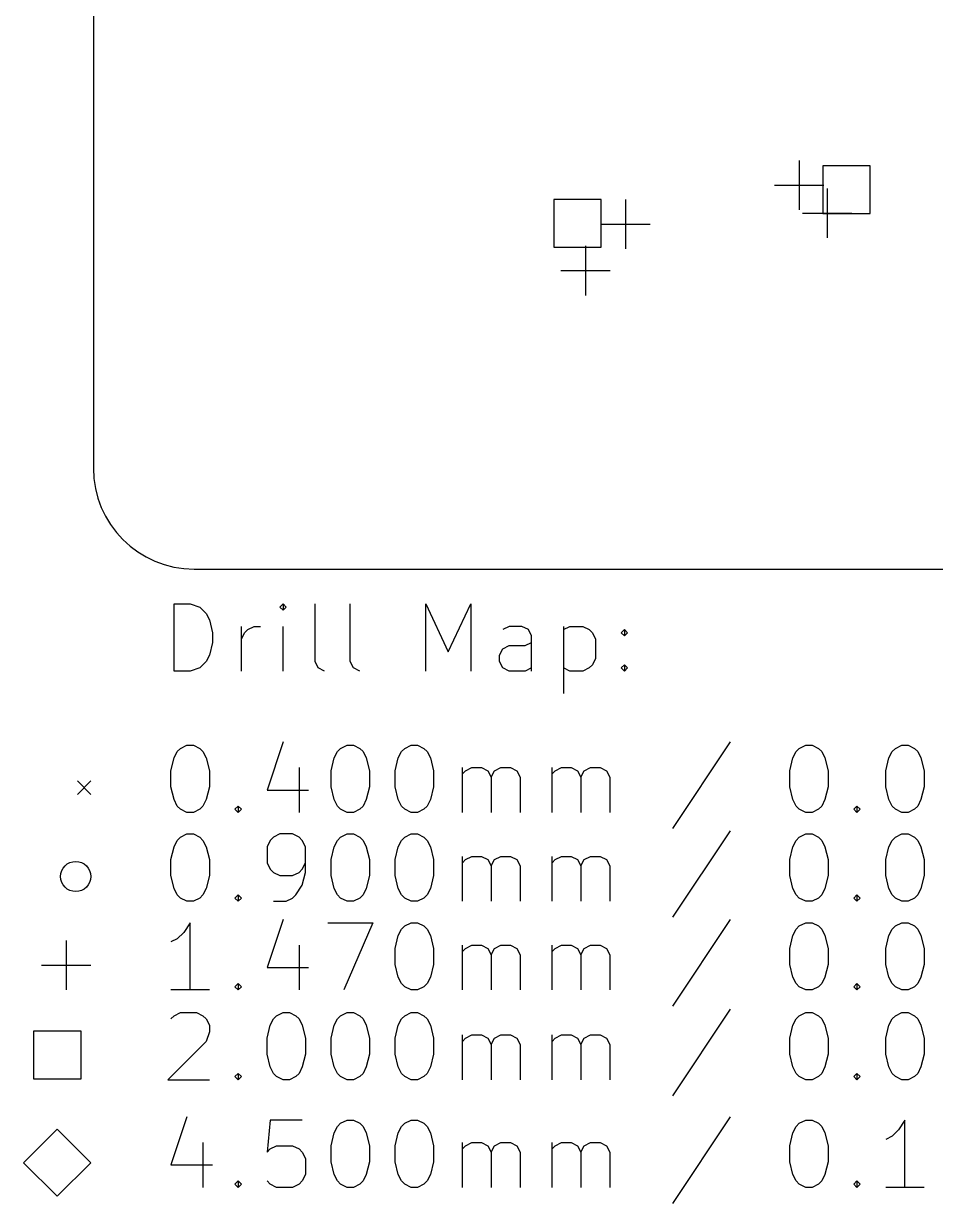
# Model space of a CAD drawing. Extents: x 0 to 17.2, y -5.9 to -0.3.
# Drawn here: x -0.003 to 1.065, y -5.9 to -4.519 of the extents above; entities that cross this region are included whole.
import ezdxf

# ---------------------------------------------------------------- set-up
doc = ezdxf.new("R2010")
doc.units = 0
doc.header["$MEASUREMENT"] = 0
doc.layers.add('BLACK', color=7, linetype='CONTINUOUS')

msp = doc.modelspace()

# ---------------------------------------------------------------- linework, layer by layer
at = {"layer": 'BLACK', "linetype": 'CONTINUOUS'}
for p, q in [((0.07874, -0.433071), (0.07874, -5.03937)), ((0.904921, -4.67913), (0.904921, -4.73701)), ((0.988272, -4.68535), (0.932594, -4.68535)), ((0.932594, -4.68535), (0.932594, -4.74103)), ((0.988272, -4.74103), (0.988272, -4.68535)), ((0.875984, -4.70807), (0.933858, -4.70807)), ((0.937795, -4.71181), (0.937795, -4.76969)), ((0.673312, -4.72472), (0.617633, -4.72472)), ((0.617633, -4.72472), (0.617633, -4.7804)), ((0.673312, -4.7804), (0.673312, -4.72472)), ((0.701575, -4.72461), (0.701575, -4.78248)), ((0.908858, -4.74075), (0.966732, -4.74075)), ((0.932594, -4.74103), (0.988272, -4.74103)), ((0.672638, -4.75354), (0.730512, -4.75354)), ((0.617633, -4.7804), (0.673312, -4.7804)), ((0.654921, -4.77913), (0.654921, -4.83701)), ((0.625984, -4.80807), (0.683858, -4.80807)), ((0.19685, -5.15748), (9.37008, -5.15748)), ((0.173273, -5.27696), (0.173273, -5.19822)), ((0.173273, -5.19822), (0.192021, -5.19822)), ((0.192021, -5.19822), (0.20327, -5.20197)), ((0.20327, -5.20197), (0.210769, -5.20947)), ((0.300757, -5.19822), (0.297008, -5.20197)), ((0.297008, -5.20197), (0.300757, -5.20572)), ((0.304507, -5.20197), (0.300757, -5.19822)), ((0.300757, -5.19822), (0.300757, -5.20572)), ((0.300757, -5.20572), (0.304507, -5.20197)), ((0.338253, -5.26571), (0.338253, -5.19822)), ((0.379498, -5.26571), (0.379498, -5.19822)), ((0.467986, -5.27696), (0.467986, -5.19822)), ((0.467986, -5.19822), (0.494233, -5.25446)), ((0.494233, -5.25446), (0.52048, -5.19822)), ((0.52048, -5.19822), (0.52048, -5.27696)), ((0.210769, -5.20947), (0.214518, -5.21697)), ((0.214518, -5.21697), (0.218268, -5.23196)), ((0.218268, -5.23196), (0.218268, -5.24321)), ((0.252014, -5.27696), (0.252014, -5.22447)), ((0.252014, -5.23946), (0.255763, -5.23196)), ((0.255763, -5.23196), (0.259513, -5.22822)), ((0.259513, -5.22822), (0.267012, -5.22447)), ((0.267012, -5.22447), (0.274511, -5.22447)), ((0.300757, -5.27696), (0.300757, -5.22447)), ((0.565474, -5.22447), (0.557975, -5.22822)), ((0.580472, -5.22447), (0.565474, -5.22447)), ((0.587971, -5.22822), (0.580472, -5.22447)), ((0.591721, -5.23571), (0.587971, -5.22822)), ((0.629216, -5.22447), (0.629216, -5.30321)), ((0.629216, -5.22822), (0.636715, -5.22447)), ((0.636715, -5.22447), (0.651714, -5.22447)), ((0.651714, -5.22447), (0.659213, -5.22822)), ((0.659213, -5.22822), (0.662962, -5.23196)), ((0.662962, -5.23196), (0.666712, -5.23946)), ((0.696708, -5.23196), (0.700457, -5.22822)), ((0.700457, -5.23571), (0.696708, -5.23196)), ((0.700457, -5.22822), (0.704207, -5.23196)), ((0.700457, -5.22822), (0.700457, -5.23571)), ((0.704207, -5.23196), (0.700457, -5.23571)), ((0.218268, -5.24321), (0.214518, -5.25821)), ((0.557975, -5.25071), (0.565474, -5.24696)), ((0.565474, -5.24696), (0.584222, -5.24696)), ((0.584222, -5.24696), (0.591721, -5.24321)), ((0.591721, -5.27696), (0.591721, -5.23571)), ((0.666712, -5.23946), (0.666712, -5.26196)), ((0.214518, -5.25821), (0.210769, -5.26571)), ((0.554226, -5.25821), (0.557975, -5.25071)), ((0.554226, -5.26571), (0.554226, -5.25821)), ((0.666712, -5.26196), (0.662962, -5.26946)), ((0.20327, -5.27321), (0.192021, -5.27696)), ((0.210769, -5.26571), (0.20327, -5.27321)), ((0.342002, -5.27321), (0.338253, -5.26571)), ((0.349501, -5.27696), (0.342002, -5.27321)), ((0.383247, -5.27321), (0.379498, -5.26571)), ((0.390746, -5.27696), (0.383247, -5.27321)), ((0.557975, -5.27321), (0.554226, -5.26571)), ((0.565474, -5.27696), (0.557975, -5.27321)), ((0.591721, -5.27321), (0.584222, -5.27696)), ((0.636715, -5.27696), (0.629216, -5.27321)), ((0.659213, -5.27321), (0.651714, -5.27696)), ((0.662962, -5.26946), (0.659213, -5.27321)), ((0.696708, -5.27321), (0.700457, -5.26946)), ((0.700457, -5.27696), (0.696708, -5.27321)), ((0.700457, -5.26946), (0.704207, -5.27321)), ((0.700457, -5.26946), (0.700457, -5.27696)), ((0.704207, -5.27321), (0.700457, -5.27696)), ((0.192021, -5.27696), (0.173273, -5.27696)), ((0.584222, -5.27696), (0.565474, -5.27696)), ((0.651714, -5.27696), (0.636715, -5.27696)), ((0.173273, -5.37857), (0.177023, -5.37107)), ((0.177023, -5.37107), (0.180772, -5.36732)), ((0.180772, -5.36732), (0.188271, -5.36357)), ((0.188271, -5.36357), (0.195771, -5.36357)), ((0.195771, -5.36357), (0.20327, -5.36732)), ((0.20327, -5.36732), (0.207019, -5.37107)), ((0.207019, -5.37107), (0.210769, -5.37857)), ((0.300757, -5.35982), (0.28201, -5.41607)), ((0.36075, -5.37857), (0.364499, -5.37107)), ((0.364499, -5.37107), (0.368249, -5.36732)), ((0.368249, -5.36732), (0.375748, -5.36357)), ((0.375748, -5.36357), (0.383247, -5.36357)), ((0.383247, -5.36357), (0.390746, -5.36732)), ((0.390746, -5.36732), (0.394496, -5.37107)), ((0.394496, -5.37107), (0.398245, -5.37857)), ((0.435741, -5.37857), (0.43949, -5.37107)), ((0.43949, -5.37107), (0.44324, -5.36732)), ((0.44324, -5.36732), (0.450739, -5.36357)), ((0.450739, -5.36357), (0.458238, -5.36357)), ((0.458238, -5.36357), (0.465737, -5.36732)), ((0.465737, -5.36732), (0.469486, -5.37107)), ((0.469486, -5.37107), (0.473236, -5.37857)), ((0.824192, -5.35982), (0.7567, -5.46106)), ((0.897683, -5.37857), (0.901432, -5.37107)), ((0.901432, -5.37107), (0.905182, -5.36732)), ((0.905182, -5.36732), (0.912681, -5.36357)), ((0.912681, -5.36357), (0.92018, -5.36357)), ((0.92018, -5.36357), (0.927679, -5.36732)), ((0.927679, -5.36732), (0.931429, -5.37107)), ((0.931429, -5.37107), (0.935178, -5.37857)), ((1.01017, -5.37857), (1.01392, -5.37107)), ((1.01392, -5.37107), (1.01767, -5.36732)), ((1.01767, -5.36732), (1.02517, -5.36357)), ((1.02517, -5.36357), (1.03267, -5.36357)), ((1.03267, -5.36357), (1.04017, -5.36732)), ((1.04017, -5.36732), (1.04391, -5.37107)), ((1.04391, -5.37107), (1.04766, -5.37857)), ((0.169524, -5.39357), (0.173273, -5.37857)), ((0.210769, -5.37857), (0.214518, -5.39357)), ((0.357, -5.39357), (0.36075, -5.37857)), ((0.398245, -5.37857), (0.401995, -5.39357)), ((0.431991, -5.39357), (0.435741, -5.37857)), ((0.473236, -5.37857), (0.476985, -5.39357)), ((0.893933, -5.39357), (0.897683, -5.37857)), ((0.935178, -5.37857), (0.938928, -5.39357)), ((1.00642, -5.39357), (1.01017, -5.37857)), ((1.04766, -5.37857), (1.05141, -5.39357)), ((0.169524, -5.41232), (0.169524, -5.39357)), ((0.214518, -5.39357), (0.214518, -5.41232)), ((0.319505, -5.38982), (0.319505, -5.44231)), ((0.357, -5.41232), (0.357, -5.39357)), ((0.401995, -5.39357), (0.401995, -5.41232)), ((0.431991, -5.41232), (0.431991, -5.39357)), ((0.476985, -5.39357), (0.476985, -5.41232)), ((0.510731, -5.44231), (0.510731, -5.38982)), ((0.510731, -5.39732), (0.514481, -5.39357)), ((0.514481, -5.39357), (0.52198, -5.38982)), ((0.52198, -5.38982), (0.533228, -5.38982)), ((0.533228, -5.38982), (0.540727, -5.39357)), ((0.540727, -5.39357), (0.544477, -5.40107)), ((0.544477, -5.40107), (0.548226, -5.39357)), ((0.548226, -5.39357), (0.555726, -5.38982)), ((0.555726, -5.38982), (0.566974, -5.38982)), ((0.566974, -5.38982), (0.574473, -5.39357)), ((0.574473, -5.39357), (0.578223, -5.40107)), ((0.615718, -5.44231), (0.615718, -5.38982)), ((0.615718, -5.39732), (0.619468, -5.39357)), ((0.619468, -5.39357), (0.626967, -5.38982)), ((0.626967, -5.38982), (0.638215, -5.38982)), ((0.638215, -5.38982), (0.645714, -5.39357)), ((0.645714, -5.39357), (0.649464, -5.40107)), ((0.649464, -5.40107), (0.653213, -5.39357)), ((0.653213, -5.39357), (0.660712, -5.38982)), ((0.660712, -5.38982), (0.671961, -5.38982)), ((0.671961, -5.38982), (0.67946, -5.39357)), ((0.67946, -5.39357), (0.68321, -5.40107)), ((0.893933, -5.41232), (0.893933, -5.39357)), ((0.938928, -5.39357), (0.938928, -5.41232)), ((1.00642, -5.41232), (1.00642, -5.39357)), ((1.05141, -5.39357), (1.05141, -5.41232)), ((0.060038, -5.40551), (0.075786, -5.42126)), ((0.075786, -5.40551), (0.060038, -5.42126)), ((0.173273, -5.42732), (0.169524, -5.41232)), ((0.214518, -5.41232), (0.210769, -5.42732)), ((0.36075, -5.42732), (0.357, -5.41232)), ((0.401995, -5.41232), (0.398245, -5.42732)), ((0.435741, -5.42732), (0.431991, -5.41232)), ((0.476985, -5.41232), (0.473236, -5.42732)), ((0.544477, -5.40107), (0.544477, -5.44231)), ((0.578223, -5.40107), (0.578223, -5.44231)), ((0.649464, -5.40107), (0.649464, -5.44231)), ((0.68321, -5.40107), (0.68321, -5.44231)), ((0.897683, -5.42732), (0.893933, -5.41232)), ((0.938928, -5.41232), (0.935178, -5.42732)), ((1.01017, -5.42732), (1.00642, -5.41232)), ((1.05141, -5.41232), (1.04766, -5.42732)), ((0.177023, -5.43481), (0.173273, -5.42732)), ((0.210769, -5.42732), (0.207019, -5.43481)), ((0.28201, -5.41607), (0.330754, -5.41607)), ((0.364499, -5.43481), (0.36075, -5.42732)), ((0.398245, -5.42732), (0.394496, -5.43481)), ((0.43949, -5.43481), (0.435741, -5.42732)), ((0.473236, -5.42732), (0.469486, -5.43481)), ((0.901432, -5.43481), (0.897683, -5.42732)), ((0.935178, -5.42732), (0.931429, -5.43481)), ((1.01392, -5.43481), (1.01017, -5.42732)), ((1.04766, -5.42732), (1.04391, -5.43481)), ((0.180772, -5.43856), (0.177023, -5.43481)), ((0.188271, -5.44231), (0.180772, -5.43856)), ((0.20327, -5.43856), (0.195771, -5.44231)), ((0.207019, -5.43481), (0.20327, -5.43856)), ((0.244514, -5.43856), (0.248264, -5.43481)), ((0.248264, -5.44231), (0.244514, -5.43856)), ((0.248264, -5.43481), (0.252014, -5.43856)), ((0.248264, -5.43481), (0.248264, -5.44231)), ((0.252014, -5.43856), (0.248264, -5.44231)), ((0.368249, -5.43856), (0.364499, -5.43481)), ((0.375748, -5.44231), (0.368249, -5.43856)), ((0.390746, -5.43856), (0.383247, -5.44231)), ((0.394496, -5.43481), (0.390746, -5.43856)), ((0.44324, -5.43856), (0.43949, -5.43481)), ((0.450739, -5.44231), (0.44324, -5.43856)), ((0.465737, -5.43856), (0.458238, -5.44231)), ((0.469486, -5.43481), (0.465737, -5.43856)), ((0.905182, -5.43856), (0.901432, -5.43481)), ((0.912681, -5.44231), (0.905182, -5.43856)), ((0.927679, -5.43856), (0.92018, -5.44231)), ((0.931429, -5.43481), (0.927679, -5.43856)), ((0.968924, -5.43856), (0.972673, -5.43481)), ((0.972673, -5.44231), (0.968924, -5.43856)), ((0.972673, -5.43481), (0.976423, -5.43856)), ((0.972673, -5.43481), (0.972673, -5.44231)), ((0.976423, -5.43856), (0.972673, -5.44231)), ((1.01767, -5.43856), (1.01392, -5.43481)), ((1.02517, -5.44231), (1.01767, -5.43856)), ((1.04017, -5.43856), (1.03267, -5.44231)), ((1.04391, -5.43481), (1.04017, -5.43856)), ((0.195771, -5.44231), (0.188271, -5.44231)), ((0.383247, -5.44231), (0.375748, -5.44231)), ((0.458238, -5.44231), (0.450739, -5.44231)), ((0.92018, -5.44231), (0.912681, -5.44231)), ((1.03267, -5.44231), (1.02517, -5.44231)), ((0.180772, -5.47126), (0.188271, -5.46751)), ((0.188271, -5.46751), (0.195771, -5.46751)), ((0.195771, -5.46751), (0.20327, -5.47126)), ((0.297008, -5.46751), (0.289509, -5.47126)), ((0.312006, -5.46751), (0.297008, -5.46751)), ((0.319505, -5.47126), (0.312006, -5.46751)), ((0.368249, -5.47126), (0.375748, -5.46751)), ((0.375748, -5.46751), (0.383247, -5.46751)), ((0.383247, -5.46751), (0.390746, -5.47126)), ((0.44324, -5.47126), (0.450739, -5.46751)), ((0.450739, -5.46751), (0.458238, -5.46751)), ((0.458238, -5.46751), (0.465737, -5.47126)), ((0.824192, -5.46376), (0.7567, -5.565)), ((0.905182, -5.47126), (0.912681, -5.46751)), ((0.912681, -5.46751), (0.92018, -5.46751)), ((0.92018, -5.46751), (0.927679, -5.47126)), ((1.01767, -5.47126), (1.02517, -5.46751)), ((1.02517, -5.46751), (1.03267, -5.46751)), ((1.03267, -5.46751), (1.04017, -5.47126)), ((0.169524, -5.49751), (0.173273, -5.48251)), ((0.173273, -5.48251), (0.177023, -5.47501)), ((0.177023, -5.47501), (0.180772, -5.47126)), ((0.20327, -5.47126), (0.207019, -5.47501)), ((0.207019, -5.47501), (0.210769, -5.48251)), ((0.210769, -5.48251), (0.214518, -5.49751)), ((0.285759, -5.47501), (0.28201, -5.48251)), ((0.28201, -5.48251), (0.28201, -5.50126)), ((0.289509, -5.47126), (0.285759, -5.47501)), ((0.323255, -5.47501), (0.319505, -5.47126)), ((0.327004, -5.48251), (0.323255, -5.47501)), ((0.327004, -5.5125), (0.327004, -5.48251)), ((0.357, -5.49751), (0.36075, -5.48251)), ((0.36075, -5.48251), (0.364499, -5.47501)), ((0.364499, -5.47501), (0.368249, -5.47126)), ((0.390746, -5.47126), (0.394496, -5.47501)), ((0.394496, -5.47501), (0.398245, -5.48251)), ((0.398245, -5.48251), (0.401995, -5.49751)), ((0.431991, -5.49751), (0.435741, -5.48251)), ((0.435741, -5.48251), (0.43949, -5.47501)), ((0.43949, -5.47501), (0.44324, -5.47126)), ((0.465737, -5.47126), (0.469486, -5.47501)), ((0.469486, -5.47501), (0.473236, -5.48251)), ((0.473236, -5.48251), (0.476985, -5.49751)), ((0.893933, -5.49751), (0.897683, -5.48251)), ((0.897683, -5.48251), (0.901432, -5.47501)), ((0.901432, -5.47501), (0.905182, -5.47126)), ((0.927679, -5.47126), (0.931429, -5.47501)), ((0.931429, -5.47501), (0.935178, -5.48251)), ((0.935178, -5.48251), (0.938928, -5.49751)), ((1.00642, -5.49751), (1.01017, -5.48251)), ((1.01017, -5.48251), (1.01392, -5.47501)), ((1.01392, -5.47501), (1.01767, -5.47126)), ((1.04017, -5.47126), (1.04391, -5.47501)), ((1.04391, -5.47501), (1.04766, -5.48251)), ((1.04766, -5.48251), (1.05141, -5.49751)), ((0.510731, -5.54625), (0.510731, -5.49376)), ((0.514481, -5.49751), (0.52198, -5.49376)), ((0.52198, -5.49376), (0.533228, -5.49376)), ((0.533228, -5.49376), (0.540727, -5.49751)), ((0.548226, -5.49751), (0.555726, -5.49376)), ((0.555726, -5.49376), (0.566974, -5.49376)), ((0.566974, -5.49376), (0.574473, -5.49751)), ((0.615718, -5.54625), (0.615718, -5.49376)), ((0.619468, -5.49751), (0.626967, -5.49376)), ((0.626967, -5.49376), (0.638215, -5.49376)), ((0.638215, -5.49376), (0.645714, -5.49751)), ((0.653213, -5.49751), (0.660712, -5.49376)), ((0.660712, -5.49376), (0.671961, -5.49376)), ((0.671961, -5.49376), (0.67946, -5.49751)), ((0.169524, -5.51625), (0.169524, -5.49751)), ((0.214518, -5.49751), (0.214518, -5.51625)), ((0.28201, -5.50126), (0.285759, -5.50876)), ((0.285759, -5.50876), (0.289509, -5.5125)), ((0.319505, -5.5125), (0.323255, -5.50876)), ((0.323255, -5.50876), (0.327004, -5.50126)), ((0.357, -5.51625), (0.357, -5.49751)), ((0.401995, -5.49751), (0.401995, -5.51625)), ((0.431991, -5.51625), (0.431991, -5.49751)), ((0.476985, -5.49751), (0.476985, -5.51625)), ((0.510731, -5.50126), (0.514481, -5.49751)), ((0.540727, -5.49751), (0.544477, -5.50501)), ((0.544477, -5.50501), (0.548226, -5.49751)), ((0.544477, -5.50501), (0.544477, -5.54625)), ((0.574473, -5.49751), (0.578223, -5.50501)), ((0.578223, -5.50501), (0.578223, -5.54625)), ((0.615718, -5.50126), (0.619468, -5.49751)), ((0.645714, -5.49751), (0.649464, -5.50501)), ((0.649464, -5.50501), (0.653213, -5.49751)), ((0.649464, -5.50501), (0.649464, -5.54625)), ((0.67946, -5.49751), (0.68321, -5.50501)), ((0.68321, -5.50501), (0.68321, -5.54625)), ((0.893933, -5.51625), (0.893933, -5.49751)), ((0.938928, -5.49751), (0.938928, -5.51625)), ((1.00642, -5.51625), (1.00642, -5.49751)), ((1.05141, -5.49751), (1.05141, -5.51625)), ((0.173273, -5.53125), (0.169524, -5.51625)), ((0.214518, -5.51625), (0.210769, -5.53125)), ((0.289509, -5.5125), (0.297008, -5.51625)), ((0.297008, -5.51625), (0.312006, -5.51625)), ((0.312006, -5.51625), (0.319505, -5.5125)), ((0.323255, -5.5275), (0.327004, -5.5125)), ((0.36075, -5.53125), (0.357, -5.51625)), ((0.401995, -5.51625), (0.398245, -5.53125)), ((0.435741, -5.53125), (0.431991, -5.51625)), ((0.476985, -5.51625), (0.473236, -5.53125)), ((0.897683, -5.53125), (0.893933, -5.51625)), ((0.938928, -5.51625), (0.935178, -5.53125)), ((1.01017, -5.53125), (1.00642, -5.51625)), ((1.05141, -5.51625), (1.04766, -5.53125)), ((0.177023, -5.53875), (0.173273, -5.53125)), ((0.210769, -5.53125), (0.207019, -5.53875)), ((0.315756, -5.53875), (0.323255, -5.5275)), ((0.364499, -5.53875), (0.36075, -5.53125)), ((0.398245, -5.53125), (0.394496, -5.53875)), ((0.43949, -5.53875), (0.435741, -5.53125)), ((0.473236, -5.53125), (0.469486, -5.53875)), ((0.901432, -5.53875), (0.897683, -5.53125)), ((0.935178, -5.53125), (0.931429, -5.53875)), ((1.01392, -5.53875), (1.01017, -5.53125)), ((1.04766, -5.53125), (1.04391, -5.53875)), ((0.180772, -5.5425), (0.177023, -5.53875)), ((0.188271, -5.54625), (0.180772, -5.5425)), ((0.195771, -5.54625), (0.188271, -5.54625)), ((0.20327, -5.5425), (0.195771, -5.54625)), ((0.207019, -5.53875), (0.20327, -5.5425)), ((0.244514, -5.5425), (0.248264, -5.53875)), ((0.248264, -5.54625), (0.244514, -5.5425)), ((0.248264, -5.53875), (0.252014, -5.5425)), ((0.248264, -5.53875), (0.248264, -5.54625)), ((0.252014, -5.5425), (0.248264, -5.54625)), ((0.289509, -5.54625), (0.304507, -5.54625)), ((0.304507, -5.54625), (0.312006, -5.5425)), ((0.312006, -5.5425), (0.315756, -5.53875)), ((0.368249, -5.5425), (0.364499, -5.53875)), ((0.375748, -5.54625), (0.368249, -5.5425)), ((0.383247, -5.54625), (0.375748, -5.54625)), ((0.390746, -5.5425), (0.383247, -5.54625)), ((0.394496, -5.53875), (0.390746, -5.5425)), ((0.44324, -5.5425), (0.43949, -5.53875)), ((0.450739, -5.54625), (0.44324, -5.5425)), ((0.458238, -5.54625), (0.450739, -5.54625)), ((0.465737, -5.5425), (0.458238, -5.54625)), ((0.469486, -5.53875), (0.465737, -5.5425)), ((0.905182, -5.5425), (0.901432, -5.53875)), ((0.912681, -5.54625), (0.905182, -5.5425)), ((0.92018, -5.54625), (0.912681, -5.54625)), ((0.927679, -5.5425), (0.92018, -5.54625)), ((0.931429, -5.53875), (0.927679, -5.5425)), ((0.968924, -5.5425), (0.972673, -5.53875)), ((0.972673, -5.54625), (0.968924, -5.5425)), ((0.972673, -5.53875), (0.976423, -5.5425)), ((0.972673, -5.53875), (0.972673, -5.54625)), ((0.976423, -5.5425), (0.972673, -5.54625)), ((1.01767, -5.5425), (1.01392, -5.53875)), ((1.02517, -5.54625), (1.01767, -5.5425)), ((1.03267, -5.54625), (1.02517, -5.54625)), ((1.04017, -5.5425), (1.03267, -5.54625)), ((1.04391, -5.53875), (1.04017, -5.5425)), ((0.192021, -5.57145), (0.184522, -5.5827)), ((0.192021, -5.65019), (0.192021, -5.57145)), ((0.300757, -5.5677), (0.28201, -5.62394)), ((0.353251, -5.57145), (0.405744, -5.57145)), ((0.405744, -5.57145), (0.371999, -5.65019)), ((0.435741, -5.58645), (0.43949, -5.57895)), ((0.43949, -5.57895), (0.44324, -5.5752)), ((0.44324, -5.5752), (0.450739, -5.57145)), ((0.450739, -5.57145), (0.458238, -5.57145)), ((0.458238, -5.57145), (0.465737, -5.5752)), ((0.465737, -5.5752), (0.469486, -5.57895)), ((0.469486, -5.57895), (0.473236, -5.58645)), ((0.824192, -5.5677), (0.7567, -5.66894)), ((0.897683, -5.58645), (0.901432, -5.57895)), ((0.901432, -5.57895), (0.905182, -5.5752)), ((0.905182, -5.5752), (0.912681, -5.57145)), ((0.912681, -5.57145), (0.92018, -5.57145)), ((0.92018, -5.57145), (0.927679, -5.5752)), ((0.927679, -5.5752), (0.931429, -5.57895)), ((0.931429, -5.57895), (0.935178, -5.58645)), ((1.01017, -5.58645), (1.01392, -5.57895)), ((1.01392, -5.57895), (1.01767, -5.5752)), ((1.01767, -5.5752), (1.02517, -5.57145)), ((1.02517, -5.57145), (1.03267, -5.57145)), ((1.03267, -5.57145), (1.04017, -5.5752)), ((1.04017, -5.5752), (1.04391, -5.57895)), ((1.04391, -5.57895), (1.04766, -5.58645)), ((0.046849, -5.59232), (0.046849, -5.6502)), ((0.177023, -5.59019), (0.169524, -5.59394)), ((0.184522, -5.5827), (0.177023, -5.59019)), ((0.431991, -5.60144), (0.435741, -5.58645)), ((0.473236, -5.58645), (0.476985, -5.60144)), ((0.893933, -5.60144), (0.897683, -5.58645)), ((0.935178, -5.58645), (0.938928, -5.60144)), ((1.00642, -5.60144), (1.01017, -5.58645)), ((1.04766, -5.58645), (1.05141, -5.60144)), ((0.319505, -5.59769), (0.319505, -5.65019)), ((0.431991, -5.62019), (0.431991, -5.60144)), ((0.476985, -5.60144), (0.476985, -5.62019)), ((0.510731, -5.65019), (0.510731, -5.59769)), ((0.510731, -5.60519), (0.514481, -5.60144)), ((0.514481, -5.60144), (0.52198, -5.59769)), ((0.52198, -5.59769), (0.533228, -5.59769)), ((0.533228, -5.59769), (0.540727, -5.60144)), ((0.540727, -5.60144), (0.544477, -5.60894)), ((0.544477, -5.60894), (0.548226, -5.60144)), ((0.548226, -5.60144), (0.555726, -5.59769)), ((0.555726, -5.59769), (0.566974, -5.59769)), ((0.566974, -5.59769), (0.574473, -5.60144)), ((0.574473, -5.60144), (0.578223, -5.60894)), ((0.615718, -5.65019), (0.615718, -5.59769)), ((0.615718, -5.60519), (0.619468, -5.60144)), ((0.619468, -5.60144), (0.626967, -5.59769)), ((0.626967, -5.59769), (0.638215, -5.59769)), ((0.638215, -5.59769), (0.645714, -5.60144)), ((0.645714, -5.60144), (0.649464, -5.60894)), ((0.649464, -5.60894), (0.653213, -5.60144)), ((0.653213, -5.60144), (0.660712, -5.59769)), ((0.660712, -5.59769), (0.671961, -5.59769)), ((0.671961, -5.59769), (0.67946, -5.60144)), ((0.67946, -5.60144), (0.68321, -5.60894)), ((0.893933, -5.62019), (0.893933, -5.60144)), ((0.938928, -5.60144), (0.938928, -5.62019)), ((1.00642, -5.62019), (1.00642, -5.60144)), ((1.05141, -5.60144), (1.05141, -5.62019)), ((0.017912, -5.62126), (0.075786, -5.62126)), ((0.435741, -5.63519), (0.431991, -5.62019)), ((0.476985, -5.62019), (0.473236, -5.63519)), ((0.544477, -5.60894), (0.544477, -5.65019)), ((0.578223, -5.60894), (0.578223, -5.65019)), ((0.649464, -5.60894), (0.649464, -5.65019)), ((0.68321, -5.60894), (0.68321, -5.65019)), ((0.897683, -5.63519), (0.893933, -5.62019)), ((0.938928, -5.62019), (0.935178, -5.63519)), ((1.01017, -5.63519), (1.00642, -5.62019)), ((1.05141, -5.62019), (1.04766, -5.63519)), ((0.28201, -5.62394), (0.330754, -5.62394)), ((0.43949, -5.64269), (0.435741, -5.63519)), ((0.473236, -5.63519), (0.469486, -5.64269)), ((0.901432, -5.64269), (0.897683, -5.63519)), ((0.935178, -5.63519), (0.931429, -5.64269)), ((1.01392, -5.64269), (1.01017, -5.63519)), ((1.04766, -5.63519), (1.04391, -5.64269)), ((0.244514, -5.64644), (0.248264, -5.64269)), ((0.248264, -5.65019), (0.244514, -5.64644)), ((0.248264, -5.64269), (0.252014, -5.64644)), ((0.248264, -5.64269), (0.248264, -5.65019)), ((0.252014, -5.64644), (0.248264, -5.65019)), ((0.44324, -5.64644), (0.43949, -5.64269)), ((0.450739, -5.65019), (0.44324, -5.64644)), ((0.465737, -5.64644), (0.458238, -5.65019)), ((0.469486, -5.64269), (0.465737, -5.64644)), ((0.905182, -5.64644), (0.901432, -5.64269)), ((0.912681, -5.65019), (0.905182, -5.64644)), ((0.927679, -5.64644), (0.92018, -5.65019)), ((0.931429, -5.64269), (0.927679, -5.64644)), ((0.968924, -5.64644), (0.972673, -5.64269)), ((0.972673, -5.65019), (0.968924, -5.64644)), ((0.972673, -5.64269), (0.976423, -5.64644)), ((0.972673, -5.64269), (0.972673, -5.65019)), ((0.976423, -5.64644), (0.972673, -5.65019)), ((1.01767, -5.64644), (1.01392, -5.64269)), ((1.02517, -5.65019), (1.01767, -5.64644)), ((1.04017, -5.64644), (1.03267, -5.65019)), ((1.04391, -5.64269), (1.04017, -5.64644)), ((0.214518, -5.65019), (0.169524, -5.65019)), ((0.458238, -5.65019), (0.450739, -5.65019)), ((0.92018, -5.65019), (0.912681, -5.65019)), ((1.03267, -5.65019), (1.02517, -5.65019)), ((0.173273, -5.68031), (0.180772, -5.67657)), ((0.180772, -5.67657), (0.19952, -5.67657)), ((0.19952, -5.67657), (0.207019, -5.68031)), ((0.293258, -5.68031), (0.300757, -5.67657)), ((0.300757, -5.67657), (0.308256, -5.67657)), ((0.308256, -5.67657), (0.315756, -5.68031)), ((0.368249, -5.68031), (0.375748, -5.67657)), ((0.375748, -5.67657), (0.383247, -5.67657)), ((0.383247, -5.67657), (0.390746, -5.68031)), ((0.44324, -5.68031), (0.450739, -5.67657)), ((0.450739, -5.67657), (0.458238, -5.67657)), ((0.458238, -5.67657), (0.465737, -5.68031)), ((0.824192, -5.67282), (0.7567, -5.77405)), ((0.905182, -5.68031), (0.912681, -5.67657)), ((0.912681, -5.67657), (0.92018, -5.67657)), ((0.92018, -5.67657), (0.927679, -5.68031)), ((1.01767, -5.68031), (1.02517, -5.67657)), ((1.02517, -5.67657), (1.03267, -5.67657)), ((1.03267, -5.67657), (1.04017, -5.68031)), ((0.169524, -5.68406), (0.173273, -5.68031)), ((0.207019, -5.68031), (0.210769, -5.68406)), ((0.210769, -5.68406), (0.214518, -5.69156)), ((0.285759, -5.69156), (0.289509, -5.68406)), ((0.289509, -5.68406), (0.293258, -5.68031)), ((0.315756, -5.68031), (0.319505, -5.68406)), ((0.319505, -5.68406), (0.323255, -5.69156)), ((0.36075, -5.69156), (0.364499, -5.68406)), ((0.364499, -5.68406), (0.368249, -5.68031)), ((0.390746, -5.68031), (0.394496, -5.68406)), ((0.394496, -5.68406), (0.398245, -5.69156)), ((0.435741, -5.69156), (0.43949, -5.68406)), ((0.43949, -5.68406), (0.44324, -5.68031)), ((0.465737, -5.68031), (0.469486, -5.68406)), ((0.469486, -5.68406), (0.473236, -5.69156)), ((0.897683, -5.69156), (0.901432, -5.68406)), ((0.901432, -5.68406), (0.905182, -5.68031)), ((0.927679, -5.68031), (0.931429, -5.68406)), ((0.931429, -5.68406), (0.935178, -5.69156)), ((1.01017, -5.69156), (1.01392, -5.68406)), ((1.01392, -5.68406), (1.01767, -5.68031)), ((1.04017, -5.68031), (1.04391, -5.68406)), ((1.04391, -5.68406), (1.04766, -5.69156)), ((0.064255, -5.69854), (0.008576, -5.69854)), ((0.008576, -5.69854), (0.008576, -5.75422)), ((0.064255, -5.75422), (0.064255, -5.69854)), ((0.214518, -5.69906), (0.210769, -5.71031)), ((0.214518, -5.69156), (0.214518, -5.69906)), ((0.28201, -5.70656), (0.285759, -5.69156)), ((0.323255, -5.69156), (0.327004, -5.70656)), ((0.357, -5.70656), (0.36075, -5.69156)), ((0.398245, -5.69156), (0.401995, -5.70656)), ((0.431991, -5.70656), (0.435741, -5.69156)), ((0.473236, -5.69156), (0.476985, -5.70656)), ((0.510731, -5.75531), (0.510731, -5.70281)), ((0.514481, -5.70656), (0.52198, -5.70281)), ((0.52198, -5.70281), (0.533228, -5.70281)), ((0.533228, -5.70281), (0.540727, -5.70656)), ((0.548226, -5.70656), (0.555726, -5.70281)), ((0.555726, -5.70281), (0.566974, -5.70281)), ((0.566974, -5.70281), (0.574473, -5.70656)), ((0.615718, -5.75531), (0.615718, -5.70281)), ((0.619468, -5.70656), (0.626967, -5.70281)), ((0.626967, -5.70281), (0.638215, -5.70281)), ((0.638215, -5.70281), (0.645714, -5.70656)), ((0.653213, -5.70656), (0.660712, -5.70281)), ((0.660712, -5.70281), (0.671961, -5.70281)), ((0.671961, -5.70281), (0.67946, -5.70656)), ((0.893933, -5.70656), (0.897683, -5.69156)), ((0.935178, -5.69156), (0.938928, -5.70656)), ((1.00642, -5.70656), (1.01017, -5.69156)), ((1.04766, -5.69156), (1.05141, -5.70656)), ((0.210769, -5.71031), (0.165774, -5.75531)), ((0.28201, -5.72531), (0.28201, -5.70656)), ((0.327004, -5.70656), (0.327004, -5.72531)), ((0.357, -5.72531), (0.357, -5.70656)), ((0.401995, -5.70656), (0.401995, -5.72531)), ((0.431991, -5.72531), (0.431991, -5.70656)), ((0.476985, -5.70656), (0.476985, -5.72531)), ((0.510731, -5.71031), (0.514481, -5.70656)), ((0.540727, -5.70656), (0.544477, -5.71406)), ((0.544477, -5.71406), (0.548226, -5.70656)), ((0.544477, -5.71406), (0.544477, -5.75531)), ((0.574473, -5.70656), (0.578223, -5.71406)), ((0.578223, -5.71406), (0.578223, -5.75531)), ((0.615718, -5.71031), (0.619468, -5.70656)), ((0.645714, -5.70656), (0.649464, -5.71406)), ((0.649464, -5.71406), (0.653213, -5.70656)), ((0.649464, -5.71406), (0.649464, -5.75531)), ((0.67946, -5.70656), (0.68321, -5.71406)), ((0.68321, -5.71406), (0.68321, -5.75531)), ((0.893933, -5.72531), (0.893933, -5.70656)), ((0.938928, -5.70656), (0.938928, -5.72531)), ((1.00642, -5.72531), (1.00642, -5.70656)), ((1.05141, -5.70656), (1.05141, -5.72531)), ((0.285759, -5.74031), (0.28201, -5.72531)), ((0.327004, -5.72531), (0.323255, -5.74031)), ((0.36075, -5.74031), (0.357, -5.72531)), ((0.401995, -5.72531), (0.398245, -5.74031)), ((0.435741, -5.74031), (0.431991, -5.72531)), ((0.476985, -5.72531), (0.473236, -5.74031)), ((0.897683, -5.74031), (0.893933, -5.72531)), ((0.938928, -5.72531), (0.935178, -5.74031)), ((1.01017, -5.74031), (1.00642, -5.72531)), ((1.05141, -5.72531), (1.04766, -5.74031)), ((0.289509, -5.74781), (0.285759, -5.74031)), ((0.323255, -5.74031), (0.319505, -5.74781)), ((0.364499, -5.74781), (0.36075, -5.74031)), ((0.398245, -5.74031), (0.394496, -5.74781)), ((0.43949, -5.74781), (0.435741, -5.74031)), ((0.473236, -5.74031), (0.469486, -5.74781)), ((0.901432, -5.74781), (0.897683, -5.74031)), ((0.935178, -5.74031), (0.931429, -5.74781)), ((1.01392, -5.74781), (1.01017, -5.74031)), ((1.04766, -5.74031), (1.04391, -5.74781)), ((0.008576, -5.75422), (0.064255, -5.75422)), ((0.165774, -5.75531), (0.214518, -5.75531)), ((0.244514, -5.75156), (0.248264, -5.74781)), ((0.248264, -5.75531), (0.244514, -5.75156)), ((0.248264, -5.74781), (0.252014, -5.75156)), ((0.248264, -5.74781), (0.248264, -5.75531)), ((0.252014, -5.75156), (0.248264, -5.75531)), ((0.293258, -5.75156), (0.289509, -5.74781)), ((0.300757, -5.75531), (0.293258, -5.75156)), ((0.308256, -5.75531), (0.300757, -5.75531)), ((0.315756, -5.75156), (0.308256, -5.75531)), ((0.319505, -5.74781), (0.315756, -5.75156)), ((0.368249, -5.75156), (0.364499, -5.74781)), ((0.375748, -5.75531), (0.368249, -5.75156)), ((0.383247, -5.75531), (0.375748, -5.75531)), ((0.390746, -5.75156), (0.383247, -5.75531)), ((0.394496, -5.74781), (0.390746, -5.75156)), ((0.44324, -5.75156), (0.43949, -5.74781)), ((0.450739, -5.75531), (0.44324, -5.75156)), ((0.458238, -5.75531), (0.450739, -5.75531)), ((0.465737, -5.75156), (0.458238, -5.75531)), ((0.469486, -5.74781), (0.465737, -5.75156)), ((0.905182, -5.75156), (0.901432, -5.74781)), ((0.912681, -5.75531), (0.905182, -5.75156)), ((0.92018, -5.75531), (0.912681, -5.75531)), ((0.927679, -5.75156), (0.92018, -5.75531)), ((0.931429, -5.74781), (0.927679, -5.75156)), ((0.968924, -5.75156), (0.972673, -5.74781)), ((0.972673, -5.75531), (0.968924, -5.75156)), ((0.972673, -5.74781), (0.976423, -5.75156)), ((0.972673, -5.74781), (0.972673, -5.75531)), ((0.976423, -5.75156), (0.972673, -5.75531)), ((1.01767, -5.75156), (1.01392, -5.74781)), ((1.02517, -5.75531), (1.01767, -5.75156)), ((1.03267, -5.75531), (1.02517, -5.75531)), ((1.04017, -5.75156), (1.03267, -5.75531)), ((1.04391, -5.74781), (1.04017, -5.75156)), ((0.188271, -5.7988), (0.169524, -5.85504)), ((0.824192, -5.7988), (0.7567, -5.90004)), ((0.036416, -5.81299), (-0.002955, -5.85236)), ((0.075786, -5.85236), (0.036416, -5.81299)), ((0.285759, -5.80255), (0.28201, -5.84004)), ((0.323255, -5.80255), (0.285759, -5.80255)), ((0.36075, -5.81755), (0.364499, -5.81005)), ((0.364499, -5.81005), (0.368249, -5.8063)), ((0.368249, -5.8063), (0.375748, -5.80255)), ((0.375748, -5.80255), (0.383247, -5.80255)), ((0.383247, -5.80255), (0.390746, -5.8063)), ((0.390746, -5.8063), (0.394496, -5.81005)), ((0.394496, -5.81005), (0.398245, -5.81755)), ((0.435741, -5.81755), (0.43949, -5.81005)), ((0.43949, -5.81005), (0.44324, -5.8063)), ((0.44324, -5.8063), (0.450739, -5.80255)), ((0.450739, -5.80255), (0.458238, -5.80255)), ((0.458238, -5.80255), (0.465737, -5.8063)), ((0.465737, -5.8063), (0.469486, -5.81005)), ((0.469486, -5.81005), (0.473236, -5.81755)), ((0.897683, -5.81755), (0.901432, -5.81005)), ((0.901432, -5.81005), (0.905182, -5.8063)), ((0.905182, -5.8063), (0.912681, -5.80255)), ((0.912681, -5.80255), (0.92018, -5.80255)), ((0.92018, -5.80255), (0.927679, -5.8063)), ((0.927679, -5.8063), (0.931429, -5.81005)), ((0.931429, -5.81005), (0.935178, -5.81755)), ((1.02142, -5.8138), (1.01392, -5.8213)), ((1.02892, -5.80255), (1.02142, -5.8138)), ((1.02892, -5.88129), (1.02892, -5.80255)), ((0.357, -5.83255), (0.36075, -5.81755)), ((0.398245, -5.81755), (0.401995, -5.83255)), ((0.431991, -5.83255), (0.435741, -5.81755)), ((0.473236, -5.81755), (0.476985, -5.83255)), ((0.893933, -5.83255), (0.897683, -5.81755)), ((0.935178, -5.81755), (0.938928, -5.83255)), ((1.01392, -5.8213), (1.00642, -5.82505)), ((0.207019, -5.8288), (0.207019, -5.88129)), ((0.28201, -5.84004), (0.285759, -5.8363)), ((0.285759, -5.8363), (0.293258, -5.83255)), ((0.293258, -5.83255), (0.312006, -5.83255)), ((0.312006, -5.83255), (0.319505, -5.8363)), ((0.319505, -5.8363), (0.323255, -5.84004)), ((0.323255, -5.84004), (0.327004, -5.84754)), ((0.357, -5.85129), (0.357, -5.83255)), ((0.401995, -5.83255), (0.401995, -5.85129)), ((0.431991, -5.85129), (0.431991, -5.83255)), ((0.476985, -5.83255), (0.476985, -5.85129)), ((0.510731, -5.88129), (0.510731, -5.8288)), ((0.510731, -5.8363), (0.514481, -5.83255)), ((0.514481, -5.83255), (0.52198, -5.8288)), ((0.52198, -5.8288), (0.533228, -5.8288)), ((0.533228, -5.8288), (0.540727, -5.83255)), ((0.540727, -5.83255), (0.544477, -5.84004)), ((0.544477, -5.84004), (0.548226, -5.83255)), ((0.544477, -5.84004), (0.544477, -5.88129)), ((0.548226, -5.83255), (0.555726, -5.8288)), ((0.555726, -5.8288), (0.566974, -5.8288)), ((0.566974, -5.8288), (0.574473, -5.83255)), ((0.574473, -5.83255), (0.578223, -5.84004)), ((0.578223, -5.84004), (0.578223, -5.88129)), ((0.615718, -5.88129), (0.615718, -5.8288)), ((0.615718, -5.8363), (0.619468, -5.83255)), ((0.619468, -5.83255), (0.626967, -5.8288)), ((0.626967, -5.8288), (0.638215, -5.8288)), ((0.638215, -5.8288), (0.645714, -5.83255)), ((0.645714, -5.83255), (0.649464, -5.84004)), ((0.649464, -5.84004), (0.653213, -5.83255)), ((0.649464, -5.84004), (0.649464, -5.88129)), ((0.653213, -5.83255), (0.660712, -5.8288)), ((0.660712, -5.8288), (0.671961, -5.8288)), ((0.671961, -5.8288), (0.67946, -5.83255)), ((0.67946, -5.83255), (0.68321, -5.84004)), ((0.68321, -5.84004), (0.68321, -5.88129)), ((0.893933, -5.85129), (0.893933, -5.83255)), ((0.938928, -5.83255), (0.938928, -5.85129)), ((-0.002955, -5.85236), (0.036416, -5.89173)), ((0.036416, -5.89173), (0.075786, -5.85236)), ((0.169524, -5.85504), (0.218268, -5.85504)), ((0.327004, -5.84754), (0.327004, -5.86629)), ((0.36075, -5.86629), (0.357, -5.85129)), ((0.401995, -5.85129), (0.398245, -5.86629)), ((0.435741, -5.86629), (0.431991, -5.85129)), ((0.476985, -5.85129), (0.473236, -5.86629)), ((0.897683, -5.86629), (0.893933, -5.85129)), ((0.938928, -5.85129), (0.935178, -5.86629)), ((0.327004, -5.86629), (0.323255, -5.87379)), ((0.364499, -5.87379), (0.36075, -5.86629)), ((0.398245, -5.86629), (0.394496, -5.87379)), ((0.43949, -5.87379), (0.435741, -5.86629)), ((0.473236, -5.86629), (0.469486, -5.87379)), ((0.901432, -5.87379), (0.897683, -5.86629)), ((0.935178, -5.86629), (0.931429, -5.87379)), ((0.244514, -5.87754), (0.248264, -5.87379)), ((0.248264, -5.88129), (0.244514, -5.87754)), ((0.248264, -5.87379), (0.252014, -5.87754)), ((0.248264, -5.87379), (0.248264, -5.88129)), ((0.252014, -5.87754), (0.248264, -5.88129)), ((0.285759, -5.87754), (0.28201, -5.87379)), ((0.293258, -5.88129), (0.285759, -5.87754)), ((0.312006, -5.88129), (0.293258, -5.88129)), ((0.319505, -5.87754), (0.312006, -5.88129)), ((0.323255, -5.87379), (0.319505, -5.87754)), ((0.368249, -5.87754), (0.364499, -5.87379)), ((0.375748, -5.88129), (0.368249, -5.87754)), ((0.383247, -5.88129), (0.375748, -5.88129)), ((0.390746, -5.87754), (0.383247, -5.88129)), ((0.394496, -5.87379), (0.390746, -5.87754)), ((0.44324, -5.87754), (0.43949, -5.87379)), ((0.450739, -5.88129), (0.44324, -5.87754)), ((0.458238, -5.88129), (0.450739, -5.88129)), ((0.465737, -5.87754), (0.458238, -5.88129)), ((0.469486, -5.87379), (0.465737, -5.87754)), ((0.905182, -5.87754), (0.901432, -5.87379)), ((0.912681, -5.88129), (0.905182, -5.87754)), ((0.92018, -5.88129), (0.912681, -5.88129)), ((0.927679, -5.87754), (0.92018, -5.88129)), ((0.931429, -5.87379), (0.927679, -5.87754)), ((0.968924, -5.87754), (0.972673, -5.87379)), ((0.972673, -5.88129), (0.968924, -5.87754)), ((0.972673, -5.87379), (0.976423, -5.87754)), ((0.972673, -5.87379), (0.972673, -5.88129)), ((0.976423, -5.87754), (0.972673, -5.88129)), ((1.05141, -5.88129), (1.00642, -5.88129))]:
    msp.add_line(p, q, dxfattribs=at)
at = {"layer": 'BLACK'}
msp.add_circle((0.058069, -5.51732), 0.017716, dxfattribs=at)
msp.add_arc((0.19685, -5.03937), 0.11811, -180, -90, dxfattribs=at)

doc.saveas('drawing.dxf')
